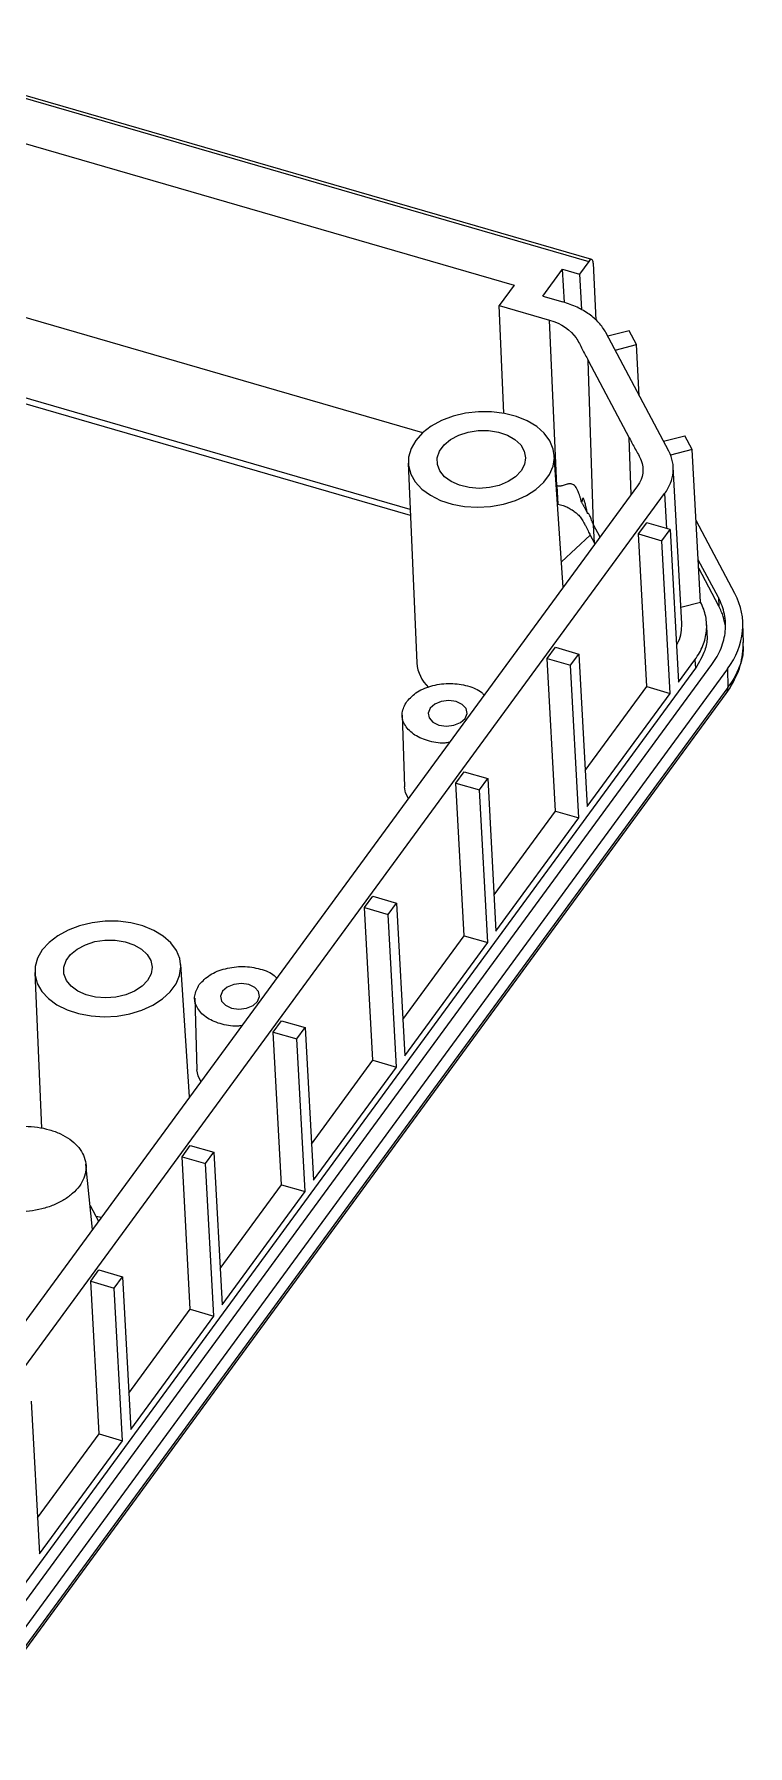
# Model space of a CAD drawing. Header units: inches. Extents: x 1153 to 4140, y 573 to 968.
# Drawn here: x 3368.6 to 3395.1, y 661.1 to 724.7 of the extents above; entities that cross this region are included whole.
import ezdxf

# ---------------------------------------------------------------- set-up
doc = ezdxf.new("R2010")
doc.units = ezdxf.units.IN

msp = doc.modelspace()

# ---------------------------------------------------------------- linework, layer by layer
at = {"color": 7, "linetype": 'Continuous', "lineweight": 15}
for p, q in [((3360.345, 724.582), (3389.227, 716.216)), ((3389.339, 716.288), (3360.456, 724.654)), ((3361.088, 722.69), (3386.454, 715.342)), ((3383.063, 709.862), (3361.375, 716.145)), ((3389.227, 716.216), (3388.887, 715.752)), ((3389.396, 716.157), (3389.488, 714.045)), ((3386.454, 715.342), (3385.9, 714.586)), ((3387.523, 714.931), (3388.259, 715.934)), ((3388.259, 715.934), (3388.887, 715.752)), ((3388.326, 714.696), (3388.259, 715.934)), ((3388.887, 715.752), (3388.959, 714.432)), ((3387.523, 714.931), (3388.267, 714.715)), ((3385.9, 714.586), (3387.774, 714.043)), ((3386.075, 710.584), (3385.9, 714.586)), ((3388.043, 707.893), (3387.774, 714.043)), ((3392.198, 709.178), (3389.858, 713.583)), ((3390.73, 713.644), (3389.934, 713.441)), ((3391.001, 713.133), (3390.73, 713.644)), ((3390.205, 712.93), (3391.001, 713.133)), ((3391.105, 711.236), (3391.001, 713.133)), ((3389.207, 712.547), (3390.732, 709.675)), ((3389.405, 706.447), (3389.207, 712.547)), ((3392.002, 709.547), (3392.798, 709.75)), ((3393.07, 709.239), (3392.798, 709.75)), ((3388.273, 704.118), (3387.948, 709.032)), ((3393.07, 709.239), (3392.261, 709.033)), ((3393.379, 703.574), (3393.07, 709.239)), ((3382.527, 708.736), (3382.846, 701.32)), ((3392.683, 702.767), (3392.365, 708.591)), ((3391.04, 707.892), (3362.271, 668.655)), ((3388.043, 707.893), (3388.08, 707.216)), ((3363.276, 668.364), (3392.045, 707.601)), ((3389.442, 705.763), (3389.405, 706.447)), ((3391.072, 706.104), (3391.381, 706.524)), ((3392.254, 706.271), (3391.381, 706.524)), ((3394.652, 703.898), (3393.213, 706.609)), ((3389.284, 706.06), (3389.442, 705.763)), ((3391.381, 700.439), (3391.072, 706.104)), ((3391.072, 706.104), (3391.945, 705.851)), ((3391.945, 705.851), (3392.254, 706.271)), ((3392.255, 700.186), (3391.945, 705.851)), ((3392.254, 706.271), (3392.563, 700.606)), ((3389.458, 705.734), (3389.442, 705.763)), ((3394.04, 703.742), (3393.293, 705.15)), ((3394.058, 703.425), (3393.31, 704.833)), ((3392.649, 703.388), (3393.379, 703.574)), ((3394.04, 703.742), (3394.058, 703.425)), ((3393.622, 702.461), (3393.605, 702.778)), ((3394.969, 702.076), (3394.952, 702.781)), ((3387.683, 701.481), (3387.991, 701.902)), ((3387.992, 695.816), (3387.683, 701.481)), ((3387.683, 701.481), (3388.556, 701.229)), ((3387.991, 701.902), (3388.864, 701.649)), ((3388.556, 701.229), (3388.864, 701.649)), ((3388.864, 701.649), (3389.173, 695.984)), ((3392.563, 700.606), (3393.171, 701.436)), ((3393.171, 701.436), (3393.189, 701.119)), ((3393.189, 701.119), (3364.549, 662.057)), ((3365.159, 662.193), (3393.799, 701.255)), ((3394.381, 701.095), (3365.73, 662.019)), ((3388.865, 695.563), (3388.556, 701.229)), ((3394.381, 701.095), (3394.397, 700.406)), ((3365.696, 661.126), (3394.333, 700.183)), ((3394.397, 700.406), (3365.76, 661.348)), ((3389.1, 697.327), (3391.381, 700.439)), ((3389.173, 695.984), (3392.255, 700.186)), ((3391.381, 700.439), (3392.255, 700.186)), ((3394.333, 700.183), (3394.478, 700.394)), ((3382.3, 699.375), (3382.383, 696.723)), ((3384.294, 696.859), (3384.602, 697.279)), ((3384.602, 697.279), (3385.475, 697.026)), ((3385.167, 696.606), (3385.475, 697.026)), ((3385.475, 697.026), (3385.784, 691.361)), ((3384.603, 691.194), (3384.294, 696.859)), ((3384.294, 696.859), (3385.167, 696.606)), ((3385.476, 690.941), (3385.167, 696.606)), ((3385.711, 692.705), (3387.992, 695.816)), ((3387.992, 695.816), (3388.865, 695.563)), ((3385.784, 691.361), (3388.865, 695.563)), ((3380.904, 692.236), (3381.212, 692.656)), ((3381.212, 692.656), (3382.086, 692.403)), ((3381.213, 686.571), (3380.904, 692.236)), ((3380.904, 692.236), (3381.777, 691.983)), ((3381.777, 691.983), (3382.086, 692.403)), ((3382.087, 686.318), (3381.777, 691.983)), ((3382.086, 692.403), (3382.395, 686.738)), ((3382.321, 688.082), (3384.603, 691.194)), ((3384.603, 691.194), (3385.476, 690.941)), ((3382.395, 686.738), (3385.476, 690.941)), ((3374.408, 685.207), (3374.083, 690.121)), ((3368.662, 689.825), (3368.91, 684.052)), ((3374.597, 688.869), (3374.68, 686.217)), ((3377.515, 687.613), (3377.823, 688.034)), ((3377.823, 688.034), (3378.696, 687.781)), ((3377.824, 681.948), (3377.515, 687.613)), ((3377.515, 687.613), (3378.388, 687.361)), ((3378.388, 687.361), (3378.696, 687.781)), ((3378.696, 687.781), (3379.005, 682.116)), ((3378.697, 681.695), (3378.388, 687.361)), ((3378.932, 683.459), (3381.213, 686.571)), ((3379.005, 682.116), (3382.087, 686.318)), ((3381.213, 686.571), (3382.087, 686.318)), ((3374.126, 682.991), (3374.434, 683.411)), ((3374.435, 677.326), (3374.126, 682.991)), ((3374.126, 682.991), (3374.999, 682.738)), ((3374.434, 683.411), (3375.307, 683.158)), ((3374.999, 682.738), (3375.307, 683.158)), ((3375.307, 683.158), (3375.616, 677.493)), ((3370.803, 680.29), (3370.558, 682.712)), ((3375.308, 677.073), (3374.999, 682.738)), ((3375.543, 678.837), (3377.824, 681.948)), ((3375.616, 677.493), (3378.697, 681.695)), ((3377.824, 681.948), (3378.697, 681.695)), ((3370.713, 681.177), (3371.024, 680.592)), ((3370.925, 680.779), (3371.137, 680.747)), ((3370.736, 678.368), (3371.044, 678.788)), ((3371.044, 678.788), (3371.918, 678.535)), ((3371.609, 678.115), (3371.918, 678.535)), ((3371.918, 678.535), (3372.227, 672.87)), ((3371.045, 672.703), (3370.736, 678.368)), ((3370.736, 678.368), (3371.609, 678.115)), ((3371.919, 672.45), (3371.609, 678.115)), ((3372.153, 674.214), (3374.435, 677.326)), ((3374.435, 677.326), (3375.308, 677.073)), ((3372.227, 672.87), (3375.308, 677.073)), ((3368.528, 673.913), (3368.837, 668.248)), ((3368.764, 669.591), (3371.045, 672.703)), ((3368.837, 668.248), (3371.919, 672.45)), ((3371.045, 672.703), (3371.919, 672.45))]:
    msp.add_line(p, q, dxfattribs=at)
at = {"color": 8, "linetype": 'Continuous', "lineweight": 15}
for p, q in [((3382.611, 706.792), (3359.639, 713.447)), ((3382.601, 707.019), (3359.754, 713.637)), ((3390.801, 707.565), (3390.732, 709.675)), ((3388.043, 707.893), (3388.023, 707.898)), ((3392.045, 707.601), (3392.115, 706.312)), ((3389.647, 705.992), (3389.405, 706.447)), ((3389.284, 706.06), (3388.21, 705.065))]:
    msp.add_line(p, q, dxfattribs=at)
at = {"color": 7, "linetype": 'Continuous', "lineweight": 15, "flags": 128}
for points in [[(3389.396, 716.157), (3389.39, 716.206), (3389.379, 716.245), (3389.362, 716.272), (3389.341, 716.287), (3389.316, 716.289), (3389.287, 716.277), (3389.257, 716.252), (3389.227, 716.216)], [(3382.804, 709.576), (3382.629, 709.274), (3382.539, 708.959), (3382.536, 708.64), (3382.619, 708.33), (3382.786, 708.037), (3383.033, 707.77), (3383.35, 707.539), (3383.728, 707.351), (3384.154, 707.211), (3384.615, 707.125), (3385.097, 707.095), (3385.583, 707.122), (3386.057, 707.206), (3386.506, 707.342), (3386.914, 707.528), (3387.268, 707.757), (3387.556, 708.022), (3387.771, 708.315), (3387.903, 708.625), (3387.951, 708.943), (3387.911, 709.258), (3387.785, 709.561), (3387.577, 709.842), (3387.294, 710.092), (3386.945, 710.303), (3386.541, 710.467), (3386.096, 710.58), (3385.622, 710.639), (3385.137, 710.64), (3384.655, 710.585), (3384.191, 710.474), (3383.761, 710.312), (3383.379, 710.104), (3383.056, 709.856), (3382.804, 709.576)], [(3386.714, 708.443), (3386.507, 708.227), (3386.232, 708.046), (3385.903, 707.909), (3385.539, 707.824), (3385.158, 707.795), (3384.782, 707.824), (3384.43, 707.91), (3384.122, 708.047), (3383.874, 708.229), (3383.699, 708.446), (3383.608, 708.685), (3383.604, 708.935), (3383.689, 709.181), (3383.857, 709.41), (3384.1, 709.61), (3384.404, 709.771), (3384.753, 709.883), (3385.128, 709.94), (3385.509, 709.94), (3385.876, 709.882), (3386.208, 709.769), (3386.488, 709.608), (3386.7, 709.408), (3386.834, 709.178), (3386.882, 708.932), (3386.841, 708.683), (3386.714, 708.443)], [(3383.336, 699.637), (3383.263, 699.456), (3383.3, 699.274), (3383.442, 699.118), (3383.667, 699.013), (3383.941, 698.974), (3384.221, 699.007), (3384.466, 699.108), (3384.638, 699.26), (3384.711, 699.441), (3384.673, 699.624), (3384.531, 699.779), (3384.307, 699.885), (3384.033, 699.924), (3383.752, 699.89), (3383.508, 699.79), (3383.336, 699.637)], [(3382.533, 696.289), (3382.424, 696.502), (3382.383, 696.723)], [(3368.938, 690.665), (3368.764, 690.363), (3368.674, 690.048), (3368.67, 689.73), (3368.753, 689.419), (3368.921, 689.126), (3369.167, 688.859), (3369.484, 688.628), (3369.862, 688.44), (3370.289, 688.3), (3370.75, 688.214), (3371.231, 688.184), (3371.717, 688.211), (3372.192, 688.295), (3372.64, 688.432), (3373.048, 688.617), (3373.402, 688.847), (3373.691, 689.111), (3373.905, 689.404), (3374.038, 689.714), (3374.085, 690.032), (3374.045, 690.347), (3373.919, 690.65), (3373.712, 690.931), (3373.429, 691.181), (3373.08, 691.392), (3372.676, 691.556), (3372.23, 691.67), (3371.757, 691.728), (3371.271, 691.729), (3370.789, 691.674), (3370.326, 691.563), (3369.896, 691.401), (3369.513, 691.193), (3369.191, 690.945), (3368.938, 690.665)], [(3372.849, 689.533), (3372.642, 689.316), (3372.367, 689.135), (3372.038, 688.998), (3371.673, 688.913), (3371.293, 688.884), (3370.916, 688.913), (3370.564, 688.999), (3370.256, 689.136), (3370.008, 689.318), (3369.834, 689.535), (3369.742, 689.774), (3369.739, 690.024), (3369.823, 690.27), (3369.992, 690.499), (3370.234, 690.699), (3370.538, 690.86), (3370.887, 690.972), (3371.262, 691.029), (3371.644, 691.029), (3372.01, 690.971), (3372.342, 690.858), (3372.622, 690.697), (3372.835, 690.497), (3372.969, 690.267), (3373.017, 690.021), (3372.976, 689.772), (3372.849, 689.533)], [(3375.633, 689.131), (3375.56, 688.95), (3375.597, 688.768), (3375.739, 688.612), (3375.964, 688.507), (3376.238, 688.468), (3376.518, 688.501), (3376.763, 688.602), (3376.935, 688.754), (3377.008, 688.935), (3376.97, 689.117), (3376.828, 689.273), (3376.604, 689.379), (3376.33, 689.418), (3376.049, 689.384), (3375.805, 689.284), (3375.633, 689.131)], [(3374.83, 685.783), (3374.721, 685.996), (3374.68, 686.217)]]:
    msp.add_lwpolyline(points, dxfattribs=at)
at = {"color": 7, "linetype": 'Continuous', "lineweight": 15}
for centre, radius, start, end in [((3384.216, 701.409), 1.372, 183.73303, 226.80253), ((3394.16, 700.589), 0.373, 328.54468, 2.16357)]:
    msp.add_arc(centre, radius, start, end, dxfattribs=at)
at = {"color": 8, "linetype": 'Continuous', "lineweight": 15}
msp.add_arc((3394.051, 700.384), 0.346, 324.48706, 3.57458, dxfattribs=at)
at = {"color": 7, "linetype": 'Continuous', "lineweight": 15}
msp.add_ellipse((3389.356, 702.549), major_axis=(5.593, 0.306), ratio=0.652687, start_param=5.791313, end_param=6.576559, dxfattribs=at)
for points, knots in [([(3389.858, 713.583), (3389.791, 713.71), (3389.706, 713.829), (3389.501, 714.054), (3389.379, 714.161), (3389.107, 714.355), (3388.957, 714.442), (3388.631, 714.595), (3388.453, 714.661), (3388.267, 714.715)], [0, 0, 0, 0, 0.25, 0.25, 0.5, 0.5, 0.75, 0.75, 1, 1, 1, 1]), ([(3387.774, 714.043), (3388.215, 713.915), (3388.564, 713.665), (3388.853, 713.247), (3388.915, 713.105), (3389.055, 712.825), (3389.133, 712.686), (3389.207, 712.547)], [0, 0, 0, 0, 0.5, 0.5, 0.75, 0.75, 1, 1, 1, 1]), ([(3390.732, 709.675), (3390.806, 709.535), (3390.876, 709.395), (3391.032, 709.118), (3391.119, 708.982), (3391.289, 708.533), (3391.256, 708.186), (3391.04, 707.892)], [0, 0, 0, 0, 0.25, 0.25, 0.5, 0.5, 1, 1, 1, 1]), ([(3392.045, 707.601), (3392.136, 707.726), (3392.208, 707.854), (3392.314, 708.116), (3392.347, 708.252), (3392.374, 708.522), (3392.367, 708.655), (3392.313, 708.92), (3392.265, 709.051), (3392.198, 709.178)], [0, 0, 0, 0, 0.25, 0.25, 0.5, 0.5, 0.75, 0.75, 1, 1, 1, 1]), ([(3388.959, 707.283), (3388.949, 707.323), (3388.93, 707.399), (3388.899, 707.507), (3388.867, 707.602), (3388.819, 707.725), (3388.753, 707.848), (3388.666, 707.931), (3388.6, 707.962), (3388.536, 707.969), (3388.478, 707.963), (3388.416, 707.947), (3388.351, 707.926), (3388.282, 707.903), (3388.218, 707.885), (3388.16, 707.878), (3388.102, 707.879), (3388.062, 707.888), (3388.043, 707.893)], [0, 0, 0, 0, 0.074268, 0.140416, 0.19868, 0.249416, 0.373514, 0.434438, 0.498602, 0.555047, 0.623804, 0.672842, 0.749266, 0.823191, 0.874696, 0.921754, 0.96304, 1, 1, 1, 1]), ([(3388.08, 707.216), (3388.113, 707.208), (3388.179, 707.191), (3388.274, 707.161), (3388.365, 707.126), (3388.454, 707.086), (3388.538, 707.043), (3388.618, 706.995), (3388.693, 706.943), (3388.764, 706.887), (3388.829, 706.828), (3388.886, 706.767), (3388.939, 706.701), (3388.989, 706.629), (3389.043, 706.531), (3389.112, 706.392), (3389.196, 706.228), (3389.257, 706.112), (3389.284, 706.06)], [0, 0, 0, 0, 0.049345, 0.098857, 0.148527, 0.198338, 0.248272, 0.298304, 0.348415, 0.398583, 0.448794, 0.499041, 0.544914, 0.598849, 0.656562, 0.749027, 0.888455, 1, 1, 1, 1]), ([(3389.183, 706.866), (3389.18, 706.878), (3389.173, 706.905), (3389.162, 706.948), (3389.144, 707.024), (3389.124, 707.11), (3389.102, 707.204), (3389.084, 707.275), (3389.067, 707.336), (3389.051, 707.384), (3389.036, 707.418), (3389.022, 707.434), (3389.011, 707.433), (3389.001, 707.416), (3388.992, 707.388), (3388.985, 707.357), (3388.978, 707.326), (3388.971, 707.301), (3388.963, 707.289), (3388.959, 707.283)], [0, 0, 0, 0, 0.035315, 0.076704, 0.124274, 0.248965, 0.323747, 0.391436, 0.450812, 0.498244, 0.537574, 0.576939, 0.622907, 0.675047, 0.748294, 0.829882, 0.874694, 0.940455, 1, 1, 1, 1]), ([(3388.959, 707.283), (3388.966, 707.269), (3388.983, 707.239), (3389.006, 707.195), (3389.031, 707.151), (3389.055, 707.105), (3389.079, 707.061), (3389.105, 707.013), (3389.139, 706.949), (3389.166, 706.898), (3389.183, 706.866)], [0, 0, 0, 0, 0.085897, 0.178479, 0.278073, 0.3849, 0.499078, 0.602649, 0.749761, 1, 1, 1, 1]), ([(3389.405, 706.447), (3389.401, 706.455), (3389.392, 706.472), (3389.378, 706.504), (3389.363, 706.542), (3389.342, 706.594), (3389.317, 706.661), (3389.287, 706.738), (3389.256, 706.805), (3389.228, 706.853), (3389.202, 706.874), (3389.19, 706.868), (3389.183, 706.866)], [0, 0, 0, 0, 0.051072, 0.109465, 0.175663, 0.249998, 0.375411, 0.500755, 0.634043, 0.75038, 0.867944, 1, 1, 1, 1]), ([(3393.171, 701.436), (3393.295, 701.605), (3393.393, 701.78), (3393.537, 702.139), (3393.581, 702.32), (3393.608, 702.592), (3393.61, 702.683), (3393.6, 702.865), (3393.589, 702.957), (3393.533, 703.227), (3393.469, 703.403), (3393.379, 703.574)], [0, 0, 0, 0, 0.25, 0.25, 0.5, 0.5, 0.625, 0.625, 0.75, 0.75, 1, 1, 1, 1]), ([(3393.799, 701.255), (3393.943, 701.451), (3394.057, 701.654), (3394.225, 702.073), (3394.276, 702.283), (3394.307, 702.6), (3394.31, 702.706), (3394.299, 702.918), (3394.285, 703.024), (3394.22, 703.339), (3394.146, 703.543), (3394.04, 703.742)], [0, 0, 0, 0, 0.25, 0.25, 0.5, 0.5, 0.625, 0.625, 0.75, 0.75, 1, 1, 1, 1]), ([(3394.289, 702.73), (3394.271, 702.833), (3394.229, 703.07), (3394.12, 703.296), (3394.058, 703.425)], [0, 0, 0, 0, 0.4334669, 1, 1, 1, 1]), ([(3392.487, 701.989), (3392.51, 702.026), (3392.602, 702.174), (3392.676, 702.438), (3392.679, 702.661), (3392.68, 702.767)], [0, 0, 0, 0, 0.150368, 0.596882, 1, 1, 1, 1]), ([(3393.608, 702.46), (3393.615, 702.394), (3393.638, 702.17), (3393.542, 701.708), (3393.32, 701.338), (3393.189, 701.119)], [0, 0, 0, 0, 0.1455865, 0.4935199, 1, 1, 1, 1]), ([(3394.478, 700.394), (3394.626, 700.665), (3394.922, 701.208), (3394.952, 701.793), (3394.967, 702.086)], [0, 0, 0, 0, 0.4995821, 1, 1, 1, 1]), ([(3394.949, 702.075), (3394.95, 702.064), (3394.952, 701.963), (3394.975, 701.659), (3394.844, 701.169), (3394.636, 700.791), (3394.533, 700.603)], [0, 0, 0, 0, 0.022452, 0.200017, 0.601332, 1, 1, 1, 1]), ([(3382.472, 699.888), (3382.592, 700.014), (3382.832, 700.266), (3383.429, 700.502), (3384.099, 700.584), (3384.739, 700.484), (3385.183, 700.311), (3385.314, 700.154), (3385.342, 700.12)], [0, 0, 0, 0, 0.1898208, 0.3796415, 0.5694623, 0.7592831, 0.9491038, 1, 1, 1, 1]), ([(3384.055, 698.365), (3383.997, 698.356), (3383.721, 698.317), (3383.223, 698.416), (3382.687, 698.658), (3382.351, 699.031), (3382.248, 699.469), (3382.398, 699.748), (3382.472, 699.888)], [0, 0, 0, 0, 0.050896, 0.240717, 0.430538, 0.620358, 0.810179, 1, 1, 1, 1]), ([(3374.769, 689.381), (3374.889, 689.508), (3375.129, 689.76), (3375.726, 689.995), (3376.396, 690.078), (3377.036, 689.978), (3377.48, 689.805), (3377.611, 689.648), (3377.639, 689.614)], [0, 0, 0, 0, 0.189821, 0.379642, 0.569462, 0.759283, 0.949104, 1, 1, 1, 1]), ([(3376.352, 687.859), (3376.293, 687.85), (3376.018, 687.811), (3375.52, 687.91), (3374.984, 688.152), (3374.648, 688.525), (3374.545, 688.963), (3374.694, 689.242), (3374.769, 689.381)], [0, 0, 0, 0, 0.050896, 0.240717, 0.430538, 0.620358, 0.810179, 1, 1, 1, 1]), ([(3365.823, 682.924), (3365.864, 683.004), (3365.954, 683.185), (3366.197, 683.44), (3366.521, 683.679), (3366.911, 683.874), (3367.346, 684.018), (3367.813, 684.104), (3368.291, 684.13), (3368.764, 684.094), (3369.213, 683.998), (3369.62, 683.846), (3369.97, 683.644), (3370.25, 683.398), (3370.448, 683.119), (3370.558, 682.818), (3370.574, 682.505), (3370.497, 682.194), (3370.329, 681.895), (3370.077, 681.621), (3369.751, 681.382), (3369.362, 681.187), (3368.926, 681.042), (3368.461, 680.96), (3368.104, 680.93), (3367.914, 680.946), (3367.879, 680.949)], [0, 0, 0, 0, 0.034867, 0.078305, 0.121743, 0.165181, 0.208619, 0.252057, 0.295494, 0.338932, 0.38237, 0.425808, 0.469246, 0.512684, 0.556122, 0.59956, 0.642997, 0.686435, 0.729873, 0.773311, 0.816749, 0.860187, 0.903625, 0.947062, 0.9905, 1, 1, 1, 1])]:
    msp.add_open_spline(points, degree=3, knots=knots, dxfattribs=at)
msp.add_open_spline([(3394.397, 700.406), (3394.445, 700.471), (3394.49, 700.537), (3394.533, 700.603)], degree=3, dxfattribs=at)

doc.saveas('drawing.dxf')
